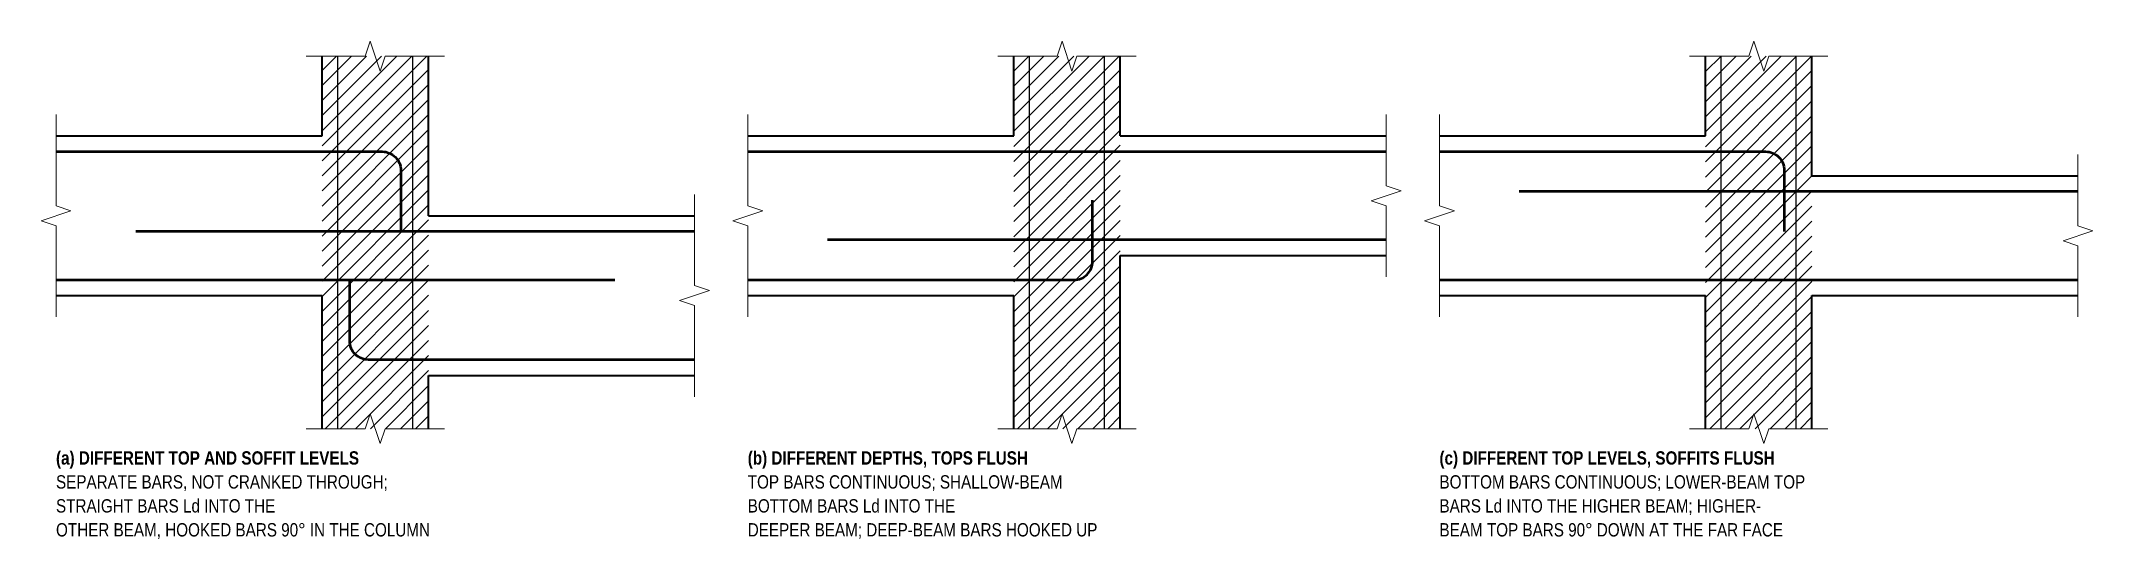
# Model space of a CAD drawing. Header units: millimetres. Extents: x -1056 to 6656, y -56914 to -55044.
import ezdxf
from ezdxf.enums import TextEntityAlignment as Align

# ---------------------------------------------------------------- set-up
doc = ezdxf.new("R2010")
doc.units = ezdxf.units.MM
doc.header["$LTSCALE"] = 3.75
for name, color, linetype, lineweight in [('S-BREAK', 8, 'Continuous', 18), ('S-CONC', 4, 'Continuous', 35), ('S-HATCH', 9, 'Continuous', 13), ('S-REBR', 1, 'Continuous', 50), ('S-REBR-NF', 252, 'Continuous', 25), ('S-TEXT', 7, 'Continuous', 18)]:
    doc.layers.add(name, color=color, linetype=linetype, lineweight=lineweight)
doc.styles.add('AN', font='ARIALN_0.TTF')
doc.styles.add('ANB', font='ARIALNB_0.TTF')

msp = doc.modelspace()

# ---------------------------------------------------------------- hatches: boundary and pattern name
at = {"layer": 'S-HATCH'}
h = msp.add_hatch(dxfattribs=at)
h.set_pattern_fill('ANSI31', color=256, scale=12.59843)
h.paths.add_polyline_path([(0, -56500), (400, -56500), (400, -55100), (0, -55100)])
h = msp.add_hatch(dxfattribs=at)
h.set_pattern_fill('ANSI31', color=256, scale=12.59843)
h.paths.add_polyline_path([(2600, -56500), (3000, -56500), (3000, -55100), (2600, -55100)])
h = msp.add_hatch(dxfattribs=at)
h.set_pattern_fill('ANSI31', color=256, scale=12.59843)
h.paths.add_polyline_path([(5200, -56500), (5600, -56500), (5600, -55100), (5200, -55100)])

# ---------------------------------------------------------------- linework, layer by layer
at = {"layer": 'S-BREAK', "flags": 128}
for points in [[(-60, -55100), (162.5, -55100), (181.25, -55043.75), (218.75, -55156.25), (237.5, -55100), (460, -55100)], [(2540, -55100), (2762.5, -55100), (2781.25, -55043.75), (2818.75, -55156.25), (2837.5, -55100), (3060, -55100)], [(5140, -55100), (5362.5, -55100), (5381.25, -55043.75), (5418.75, -55156.25), (5437.5, -55100), (5660, -55100)], [(-1000, -56080), (-1000, -55737.5), (-1056.25, -55718.75), (-943.75, -55681.25), (-1000, -55662.5), (-1000, -55320)], [(1600, -56080), (1600, -55737.5), (1543.75, -55718.75), (1656.25, -55681.25), (1600, -55662.5), (1600, -55320)], [(4000, -55930), (4000, -55662.5), (3943.75, -55643.75), (4056.25, -55606.25), (4000, -55587.5), (4000, -55320)], [(4200, -56080), (4200, -55737.5), (4143.75, -55718.75), (4256.25, -55681.25), (4200, -55662.5), (4200, -55320)], [(6600, -56080), (6600, -55812.5), (6543.75, -55793.75), (6656.25, -55756.25), (6600, -55737.5), (6600, -55470)], [(1400, -56380), (1400, -56037.5), (1343.75, -56018.75), (1456.25, -55981.25), (1400, -55962.5), (1400, -55620)], [(-60, -56500), (162.5, -56500), (181.25, -56443.75), (218.75, -56556.25), (237.5, -56500), (460, -56500)], [(2540, -56500), (2762.5, -56500), (2781.25, -56443.75), (2818.75, -56556.25), (2837.5, -56500), (3060, -56500)], [(5140, -56500), (5362.5, -56500), (5381.25, -56443.75), (5418.75, -56556.25), (5437.5, -56500), (5660, -56500)]]:
    msp.add_lwpolyline(points, dxfattribs=at)
at = {"layer": 'S-CONC'}
for p, q in [((0, -55400), (0, -55100)), ((400, -55700), (400, -55100)), ((2600, -55400), (2600, -55100)), ((3000, -55400), (3000, -55100)), ((5200, -55400), (5200, -55100)), ((5600, -55550), (5600, -55100)), ((-1000, -55400), (0, -55400)), ((1600, -55400), (2600, -55400)), ((3000, -55400), (4000, -55400)), ((4200, -55400), (5200, -55400)), ((5600, -55550), (6600, -55550)), ((400, -55700), (1400, -55700)), ((3000, -56500), (3000, -55850)), ((3000, -55850), (4000, -55850)), ((-1000, -56000), (0, -56000)), ((0, -56500), (0, -56000)), ((1600, -56000), (2600, -56000)), ((2600, -56500), (2600, -56000)), ((4200, -56000), (5200, -56000)), ((5200, -56500), (5200, -56000)), ((5600, -56500), (5600, -56000)), ((5600, -56000), (6600, -56000)), ((400, -56500), (400, -56300)), ((400, -56300), (1400, -56300))]:
    msp.add_line(p, q, dxfattribs=at)
at = {"layer": 'S-REBR', "flags": 128}
for points in [[(-1000, -55459), (226, -55459, -0.4142136), (296, -55529), (296, -55759)], [(4200, -55459), (5426, -55459, -0.4142136), (5496, -55529), (5496, -55759)], [(1600, -55941), (2826, -55941, 0.4142136), (2896, -55871), (2896, -55641)], [(1400, -56241), (174, -56241, -0.4142136), (104, -56171), (104, -55941)]]:
    msp.add_lwpolyline(points, format="xyb", dxfattribs=at)
for points in [[(1600, -55459), (4000, -55459)], [(6600, -55609), (4500, -55609)], [(1400, -55759), (-700, -55759)], [(4000, -55791), (1900, -55791)], [(-1000, -55941), (1100, -55941)], [(4200, -55941), (6600, -55941)]]:
    msp.add_lwpolyline(points, dxfattribs=at)
at = {"layer": 'S-REBR-NF', "flags": 128}
for points in [[(59, -56500), (59, -55100)], [(341, -56500), (341, -55100)], [(2659, -56500), (2659, -55100)], [(2941, -56500), (2941, -55100)], [(5259, -56500), (5259, -55100)], [(5541, -56500), (5541, -55100)]]:
    msp.add_lwpolyline(points, dxfattribs=at)

# ---------------------------------------------------------------- texts
at = {"layer": 'S-TEXT'}
for s, style, p in [('(a) DIFFERENT TOP AND SOFFIT LEVELS', 'ANB', (-1000, -56650)), ('(b) DIFFERENT DEPTHS, TOPS FLUSH', 'ANB', (1600, -56650)), ('(c) DIFFERENT TOP LEVELS, SOFFITS FLUSH', 'ANB', (4200, -56650)), ('SEPARATE BARS, NOT CRANKED THROUGH;', 'AN', (-1000, -56740)), ('TOP BARS CONTINUOUS; SHALLOW-BEAM', 'AN', (1600, -56740)), ('BOTTOM BARS CONTINUOUS; LOWER-BEAM TOP', 'AN', (4200, -56740)), ('STRAIGHT BARS Ld INTO THE', 'AN', (-1000, -56830)), ('BOTTOM BARS Ld INTO THE', 'AN', (1600, -56830)), ('BARS Ld INTO THE HIGHER BEAM; HIGHER-', 'AN', (4200, -56830)), ('OTHER BEAM, HOOKED BARS 90° IN THE COLUMN', 'AN', (-1000, -56920)), ('DEEPER BEAM; DEEP-BEAM BARS HOOKED UP', 'AN', (1600, -56920)), ('BEAM TOP BARS 90° DOWN AT THE FAR FACE', 'AN', (4200, -56920))]:
    msp.add_text(s, height=50, dxfattribs=dict(at, style=style)).set_placement(p, align=Align.BOTTOM_LEFT)

doc.saveas('drawing.dxf')
